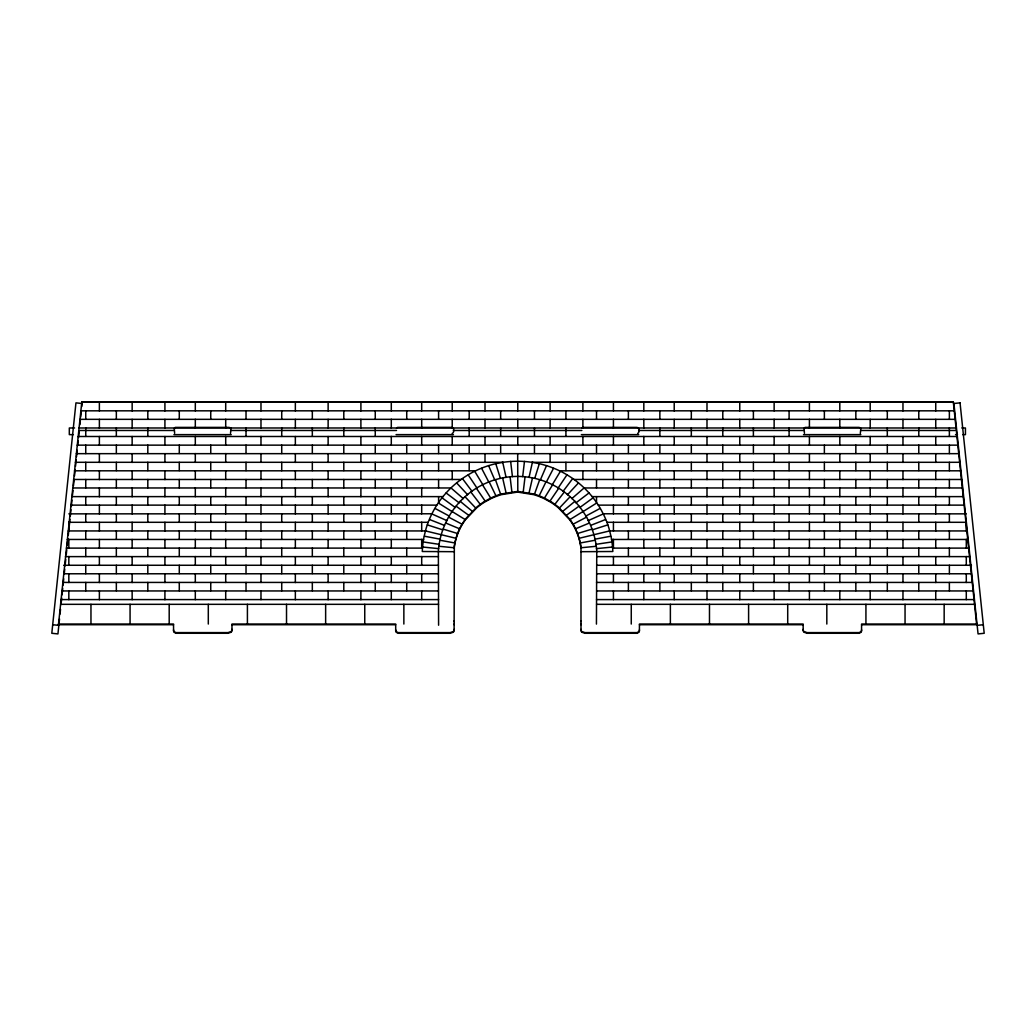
<?xml version="1.0" encoding="UTF-8"?>
<svg xmlns="http://www.w3.org/2000/svg" width="1036" height="1036" viewBox="0 0 1036 1036"><rect width="100%" height="100%" fill="white"/><g stroke="black" fill="none" stroke-linecap="round" stroke-linejoin="round"><path stroke-width="1.5" d="M85.742 539.367L85.755 530.937M85.742 487.878L85.755 479.474M85.742 470.72L85.755 462.302M85.742 453.561L85.755 445.143M85.742 436.402L85.755 427.985M85.742 419.243L85.755 410.826M85.742 590.844L85.755 582.426M85.742 556.526L85.755 548.109M116.343 590.74L116.343 582.426M116.343 556.423L116.343 548.109M116.343 539.264L116.343 530.937M116.343 487.775L116.343 479.474M116.343 470.616L116.343 462.302M116.343 453.457L116.343 445.143M116.343 436.298L116.343 427.985M116.343 419.127L116.343 410.826M147.811 590.74L147.811 582.426M147.811 556.423L147.811 548.109M147.811 539.264L147.811 530.937M147.811 487.775L147.811 479.474M147.811 470.616L147.811 462.302M147.811 453.457L147.811 445.143M147.811 436.298L147.811 427.985M147.811 419.127L147.811 410.826M246.024 590.74L246.024 582.426M246.024 556.423L246.024 548.109M246.024 539.264L246.024 530.937M246.024 487.775L246.024 479.474M246.024 470.616L246.024 462.302M246.024 453.457L246.024 445.143M246.024 436.298L246.024 427.985M246.024 419.127L246.024 410.826M281.727 539.367L281.727 530.937M281.727 487.878L281.727 479.474M281.727 470.72L281.727 462.302M281.727 453.561L281.727 445.143M281.727 436.402L281.727 427.985M281.727 419.243L281.727 410.826M281.727 590.844L281.727 582.426M281.727 556.526L281.727 548.109M312.328 590.74L312.328 582.426M312.328 556.423L312.328 548.109M312.328 539.264L312.328 530.937M312.328 487.775L312.328 479.474M312.328 470.616L312.328 462.302M312.328 453.457L312.328 445.143M312.328 436.298L312.328 427.985M312.328 419.127L312.328 410.826M343.797 590.74L343.797 582.426M343.797 556.423L343.797 548.109M343.797 539.264L343.797 530.937M343.797 487.775L343.797 479.474M343.797 470.616L343.797 462.302M343.797 453.457L343.797 445.143M343.797 436.298L343.797 427.985M343.797 419.127L343.797 410.826M438.591 502.538L438.604 496.62M469.191 470.616L469.204 462.302M469.191 453.457L469.204 445.143M469.191 436.298L469.204 427.985M469.191 419.127L469.204 410.826M534.459 453.457L534.459 445.143M534.459 436.298L534.459 427.985M534.459 419.14L534.459 410.826M550.116 445.273L550.116 436.493M550.116 428.114L550.116 419.334M582.892 479.603L582.892 470.81M582.892 462.445L582.892 453.664M582.892 445.273L582.892 436.493M582.892 428.114L582.892 419.334M596.516 487.878L596.529 479.474M596.516 470.72L596.529 462.302M596.516 453.561L596.529 445.143M596.516 419.243L596.529 410.826M628.386 590.74L628.399 582.426M628.386 556.423L628.399 548.109M628.386 539.264L628.399 530.937M628.386 487.775L628.399 479.474M628.386 470.616L628.399 462.302M628.386 453.457L628.399 445.143M628.386 419.14L628.399 410.826M659.854 556.423L659.867 548.109M659.854 539.264L659.867 530.937M659.854 487.775L659.867 479.474M659.854 470.616L659.867 462.302M659.854 453.457L659.867 445.143M659.854 436.298L659.867 427.985M659.854 419.14L659.867 410.826M659.854 590.74L659.867 582.426M674.216 599.727L674.229 590.947M674.216 582.569L674.229 573.776M674.216 565.397L674.229 556.617M674.216 548.238L674.229 539.458M674.216 531.08L674.229 522.299M674.216 513.921L674.229 505.128M674.216 496.762L674.229 487.969M674.216 479.603L674.229 470.81M674.216 462.445L674.229 453.664M674.216 445.273L674.229 436.493M674.216 428.114L674.229 419.334M706.992 599.727L706.992 590.947M706.992 582.569L706.992 573.776M706.992 565.397L706.992 556.617M706.992 548.238L706.992 539.458M706.992 531.08L706.992 522.299M706.992 513.921L706.992 505.128M706.992 496.762L706.992 487.969M706.992 479.603L706.992 470.81M706.992 462.445L706.992 453.664M706.992 445.273L706.992 436.493M706.992 428.114L706.992 419.334M739.769 462.445L739.769 453.664M739.769 445.273L739.769 436.493M739.769 428.114L739.769 419.334M739.769 599.727L739.769 590.947M739.769 582.569L739.769 573.776M739.769 565.397L739.769 556.617M739.769 548.238L739.769 539.458M739.769 531.08L739.769 522.299M739.769 513.921L739.769 505.128M739.769 496.762L739.769 487.969M739.769 479.603L739.769 470.81M824.371 590.74L824.371 582.426M824.371 556.423L824.371 548.109M824.371 539.264L824.371 530.937M824.371 487.775L824.371 479.474M824.371 470.616L824.371 462.302M824.371 453.457L824.371 445.143M824.371 419.14L824.371 410.826M855.84 556.423L855.84 548.109M855.84 539.264L855.84 530.937M855.84 487.775L855.84 479.474M855.84 470.616L855.84 462.302M855.84 453.457L855.84 445.143M855.84 419.14L855.84 410.826M855.84 590.74L855.84 582.426M870.201 599.727L870.201 590.947M870.201 582.569L870.201 573.776M870.201 565.397L870.201 556.617M870.201 548.238L870.201 539.458M870.201 531.08L870.201 522.299M870.201 513.921L870.201 505.128M870.201 496.762L870.201 487.969M870.201 479.603L870.201 470.81M870.201 462.445L870.201 453.664M870.201 445.273L870.201 436.493M870.201 428.114L870.201 419.334M902.965 599.727L902.978 590.947M902.965 582.569L902.978 573.776M902.965 565.397L902.978 556.617M902.965 548.238L902.978 539.458M902.965 531.08L902.978 522.299M902.965 513.921L902.978 505.128M902.965 496.762L902.978 487.969M902.965 479.603L902.978 470.81M902.965 462.445L902.978 453.664M902.965 445.273L902.978 436.493M902.965 428.114L902.978 419.334M935.741 445.273L935.741 436.493M935.741 428.114L935.741 419.334M935.741 599.727L935.741 590.947M935.741 582.569L935.741 573.776M935.741 565.397L935.741 556.617M935.741 548.238L935.741 539.458M935.741 531.08L935.741 522.299M935.741 513.921L935.741 505.128M935.741 496.762L935.741 487.969M935.741 479.603L935.741 470.81M935.741 462.445L935.741 453.664M596.438 624.099L596.749 551.515M454.118 624.721L454.131 620.914M639.445 629.849L639.406 630.302A2.784 2.771 0 0 1 638.759 631.688L636.998 632.595L584.939 632.607L581.805 631.533A3.289 3.263 0 0 1 581.041 629.888M861.589 629.849L861.551 630.302A2.784 2.771 0 0 1 860.916 631.688L859.142 632.595L807.096 632.607L803.949 631.533A3.289 3.263 0 0 1 803.198 629.888L803.146 629.37M231.973 629.37L231.934 630.561A3.289 3.263 0 0 1 231.17 632.206L228.024 633.281L175.978 633.268L174.203 632.361A2.784 2.771 0 0 1 173.569 630.976L173.53 624.048L58.456 624.048L58.456 624.721L173.53 624.721M454.118 629.37L454.079 630.561A3.289 3.263 0 0 1 453.315 632.206L450.181 633.281L398.122 633.268L396.361 632.361A2.784 2.771 0 0 1 395.713 630.976L395.674 624.048L231.973 624.048L231.973 630.043M524.475 461.409L522.688 476.612M525.045 476.793L523.18 492.359M59.518 618.945L57.938 633.915L51.8 633.281L75.952 402.862L82.09 403.496L81.779 406.513M60.023 614.128L60.528 609.31M61.033 604.493L61.707 598.057M62.043 594.845L62.717 588.422M63.054 585.21L63.727 578.787M64.232 573.97L64.737 569.152M65.074 565.941L65.747 559.518M66.252 554.687L66.757 549.87M67.262 545.053L67.936 538.629M68.272 535.418L68.946 528.995M69.282 525.783L69.956 519.36M70.293 516.148L70.966 509.712M71.303 506.5L71.976 500.077M72.481 495.26L72.986 490.442M73.491 485.625L73.996 480.808M74.501 475.99L75.175 469.554M75.511 466.342L76.185 459.919M76.522 456.708L77.195 450.284M77.7 445.467L78.205 440.65M78.542 437.438L79.215 431.015M79.889 424.579L80.355 420.072M80.678 417.055L81.313 411.033M58.456 624.721L81.792 402.123L953.327 402.123L976.663 624.721L861.589 624.721M454.131 548.355L454.325 546.762A61.163 60.852 0 0 1 460.968 526.728A57.537 57.239 0 0 1 465.76 519.373L476.69 507.873A63.041 62.717 0 0 1 484.252 502.305L490.896 498.666A73.439 73.064 0 0 1 501.243 494.677L517.56 492.074L533.877 494.677A73.439 73.064 0 0 1 544.224 498.666L550.867 502.305A63.041 62.717 0 0 1 558.43 507.873L569.373 519.373A57.537 57.239 0 0 1 574.138 526.741A61.163 60.852 0 0 1 580.782 546.762M529.02 477.466L532.4 462.289M396.529 428.373L397.526 427.402L451.23 427.389C454.39 426.651 454.597 432.918 452.149 433.54M528.995 493.123L532.504 477.842M581.856 428.347L582.88 427.402L636.881 427.389C639.73 427.091 639.704 432.543 637.671 433.527M534.796 478.205L539.329 463.727M534.434 494.327L539.691 479.694M546.529 465.604L540.352 479.979M545.998 481.792L539.186 495.791M546.296 482.09L553.496 468.35M552.253 484.783L560.256 471.548M544.522 497.953L552.525 484.952M558.132 488.047L566.86 474.98M550.142 500.854L558.689 488.306M563.092 491.349L572.636 478.645M555.076 504.053L564.257 492.061M567.482 494.755L578.425 482.983M559.725 507.705L570.098 496.749M571.82 498.614L583.967 488.073M563.221 510.955L575.045 501.23M230.523 433.359L230.963 428.127L228.995 427.389L175.278 427.402L174.281 428.373L174.631 433.242M860.32 433.372L860.838 428.373L859.129 427.389L805.127 427.402L804.104 428.347L804.428 433.216M575.925 502.849L589.005 492.968M579.81 507.536L592.773 498.044M566.873 514.918L579.046 506.177M583.035 511.512L570.266 519.36M582.828 511.719L596.529 503.12M586.622 517.081L573.284 524.087M585.638 516.174L599.973 508.495M454.169 551.696L422.287 551.502A61.512 61.189 0 0 1 422.468 548.264L422.675 546.011A75.913 75.524 0 0 1 423.271 541.193L423.452 539.989A78.658 78.257 0 0 1 424.1 536.441L425.887 529.241A81.715 81.3 0 0 1 426.987 525.679L427.402 524.488A83.022 82.595 0 0 1 429.292 519.554L429.785 518.376A84.589 84.162 0 0 1 431.934 513.752L433.851 510.113A84.421 83.994 0 0 1 435.949 506.526A89.912 89.446 0 0 1 437.451 504.156L438.241 502.991A84.162 83.735 0 0 1 441.737 498.174A126.418 125.77 0 0 1 443.201 496.335A81.533 81.119 0 0 1 445.286 493.861A49.417 49.158 0 0 1 446.568 492.437L447.267 491.673A95.39 94.898 0 0 1 459.116 480.924A93.369 92.89 0 0 1 464.245 477.259L467.858 474.98A93.706 93.227 0 0 1 475.615 470.784L477.531 469.891A93.072 92.593 0 0 1 489.497 465.384L492.812 464.439A94.043 93.564 0 0 1 506.915 461.836A94.47 93.978 0 0 1 517.43 461.253M588.072 520.681L603.185 513.973M575.692 528.736L589.316 523.05M590.611 525.407L605.49 519.567M592.333 529.849L607.795 524.889M577.674 533.462L591.906 529.137M579.241 538.267L609.531 530.937M567.456 494.444L568.065 494.949A67.042 66.692 0 0 1 570.486 497.06L571.38 497.889A78.244 77.842 0 0 1 575.524 502.046L576.469 503.095A75.382 74.993 0 0 1 580.678 508.223A76.418 76.029 0 0 1 584.304 513.429L584.926 514.413A77.842 77.441 0 0 1 587.244 518.414A81.74 81.326 0 0 1 590.339 524.773A78.257 77.855 0 0 1 592.346 529.901A72.235 71.86 0 0 1 593.991 535.094L594.275 536.117A72.87 72.494 0 0 1 595.027 539.173L610.618 536.234M580.354 542.955L595.065 540.248M595.998 544.327L612.03 541.919M977.155 625.368L983.306 624.721M596.412 548.64L612.483 547.034M581.092 547.759L596.231 546.27M580.95 551.696L612.833 551.502A61.512 61.189 0 0 0 612.652 548.264L612.444 546.011A75.913 75.524 0 0 0 611.849 541.193L611.667 539.989A78.658 78.257 0 0 0 611.02 536.441L609.233 529.241A81.715 81.3 0 0 0 608.132 525.679L607.718 524.488A83.022 82.595 0 0 0 605.827 519.554L605.335 518.376A84.589 84.162 0 0 0 603.185 513.752L601.269 510.113A84.421 83.994 0 0 0 599.171 506.526A89.912 89.446 0 0 0 597.668 504.156L596.878 502.991A84.162 83.735 0 0 0 593.382 498.174A126.418 125.77 0 0 0 591.919 496.335A81.533 81.119 0 0 0 589.834 493.861A49.417 49.158 0 0 0 588.552 492.437L587.852 491.673A95.39 94.898 0 0 0 576.003 480.924A93.369 92.89 0 0 0 570.875 477.259L567.262 474.98A93.706 93.227 0 0 0 559.505 470.784L557.588 469.891A93.072 92.593 0 0 0 545.622 465.384L542.307 464.439A94.043 93.564 0 0 0 528.205 461.836A94.47 93.978 0 0 0 517.689 461.253L517.689 453.677M81.702 402.227L953.418 402.227M80.795 410.826L954.324 410.826M79.889 419.334L955.231 419.334M74.592 427.985L69.321 427.985L69.308 434.628L73.388 434.628M78.995 427.985L956.124 427.985M961.797 427.985L965.435 427.985L965.448 434.628L962.703 434.628M79.966 430.471L174.268 430.471M231.028 430.471L396.516 430.471M453.276 430.471L581.843 430.471M638.603 430.471L804.091 430.471M860.851 430.471L955.153 430.471M173.918 434.628L231.235 434.628M396.063 434.628L453.418 434.628M581.364 434.628L638.681 434.628M803.509 434.628L860.838 434.628M955.529 434.628L957.484 434.628M78.101 436.493L957.018 436.493M77.182 445.143L957.937 445.143M76.288 453.664L958.831 453.664M75.382 462.302L503.185 462.302M531.921 462.302L959.737 462.302M74.488 470.81L475.615 470.81M559.505 470.81L960.631 470.81M73.569 479.474L461.124 479.474M573.996 479.474L961.55 479.474M72.688 487.969L450.958 487.969M584.162 487.969L962.431 487.969M71.769 496.62L443.032 496.62M592.087 496.62L963.35 496.62M70.875 505.128L436.881 505.128M598.238 505.128L964.244 505.128M68.842 513.856L431.973 513.778M603.146 513.778L966.277 513.856M68.842 522.299L428.244 522.299M606.876 522.299L966.277 522.299M68.156 530.937L425.459 530.937M609.66 530.937L966.964 530.937M67.262 539.458L423.594 539.458M611.525 539.458L967.857 539.458M66.369 548.109L422.546 548.109M612.574 548.109L968.751 548.109M65.462 556.617L438.448 556.617M596.671 556.617L969.657 556.617M63.662 565.267L438.448 565.267M596.671 565.267L971.457 565.267M63.662 573.776L438.448 573.776M596.671 573.776L971.457 573.776M62.756 582.426L438.591 582.426M596.529 582.426L972.364 582.426M61.849 590.947L438.448 590.947M596.671 590.947L973.27 590.947M60.956 599.585L438.591 599.585M596.529 599.585L974.164 599.585M60.826 604.325L438.539 604.325M596.581 604.325L974.293 604.325M231.973 624.721L395.674 624.721M639.445 624.721L803.146 624.721M438.888 546.27L454.027 547.759M422.636 547.034L438.707 548.64M52.694 624.721L58.845 625.368M423.089 541.919L439.122 544.327M440.054 540.248L454.765 542.955M424.501 536.234L440.054 539.147M425.589 530.937L455.879 538.267M443.214 529.137L457.446 533.462M427.324 524.889L442.786 529.849M429.629 519.567L444.509 525.407M445.804 523.05L459.427 528.736M431.934 513.973L447.047 520.681M461.836 524.087L448.497 517.081M435.146 508.495L449.482 516.174M464.853 519.36L452.007 511.46M438.591 503.12L452.292 511.719M456.073 506.177L468.246 514.918M442.346 498.044L455.309 507.536M446.115 492.968L459.194 502.849M460.075 501.23L471.898 510.955M451.152 488.073L463.299 498.614M465.022 496.749L475.394 507.705M456.695 482.983L467.637 494.755M470.862 492.061L480.044 504.053M462.483 478.645L472.027 491.349M476.43 488.306L484.977 500.854M468.259 474.98L476.987 488.047M482.595 484.952L490.598 497.953M474.864 471.548L482.867 484.783M481.623 468.35L488.824 482.09M495.933 495.791L489.121 481.792M494.768 479.979L488.591 465.604M495.428 479.694L500.686 494.327M495.791 463.727L500.323 478.205M502.615 477.842L506.125 493.123M502.719 462.289L506.099 477.466M580.989 548.355L580.795 546.089A61.163 60.852 0 0 0 574.151 526.055A57.537 57.239 0 0 0 569.373 518.699L558.43 507.2A63.041 62.717 0 0 0 550.867 501.631L544.224 497.992A73.439 73.064 0 0 0 533.877 494.004L517.56 491.401L501.243 494.004A73.439 73.064 0 0 0 490.896 497.992L484.252 501.631A63.041 62.717 0 0 0 476.69 507.2L465.76 518.699A57.537 57.239 0 0 0 460.981 526.068A61.163 60.852 0 0 0 454.338 546.089L454.131 621.587M510.075 476.793L511.939 492.359M512.431 476.612L510.644 461.409M581.002 629.37L581.041 630.561A3.289 3.263 0 0 0 581.805 632.206L584.939 633.281L636.998 633.268L638.759 632.361A2.784 2.771 0 0 0 639.406 630.976L639.445 624.048L803.146 624.048L803.185 630.561A3.289 3.263 0 0 0 803.949 632.206L807.096 633.281L859.142 633.268L860.916 632.361A2.784 2.771 0 0 0 861.551 630.976L861.589 624.048L976.663 624.048L976.663 624.721M395.674 629.849L395.713 630.302A2.784 2.771 0 0 0 396.361 631.688L398.122 632.595L450.181 632.607L453.315 631.533A3.289 3.263 0 0 0 454.079 629.888M173.53 629.849L173.569 630.302A2.784 2.771 0 0 0 174.203 631.688L175.978 632.595L228.024 632.607L231.17 631.533A3.289 3.263 0 0 0 231.934 629.888M580.989 620.914L581.002 624.721M517.702 461.253L517.806 491.53M438.591 625.226L438.37 551.515A81.715 81.3 0 0 1 438.811 546.438L438.953 545.402A75.421 75.032 0 0 1 439.665 541.245A95.804 95.312 0 0 1 440.093 539.173A72.87 72.494 0 0 1 440.844 536.117L441.129 535.094A72.235 71.86 0 0 1 442.773 529.901A78.257 77.855 0 0 1 444.781 524.773A81.74 81.326 0 0 1 447.876 518.414A77.842 77.441 0 0 1 450.194 514.413L450.815 513.429A76.418 76.029 0 0 1 454.441 508.223A75.382 74.993 0 0 1 458.65 503.095L459.595 502.046A78.244 77.842 0 0 1 463.74 497.889L464.633 497.06A67.042 66.692 0 0 1 467.055 494.949L467.663 494.444A69.891 69.529 0 0 1 470.875 491.945A82.53 82.103 0 0 1 476.741 487.982L478.761 486.79A79.72 79.319 0 0 1 488.098 482.258A73.388 73.012 0 0 1 491.181 481.067A80.691 80.277 0 0 1 495.817 479.551M949.365 410.826L949.377 419.243M949.365 427.985L949.377 436.402M949.365 445.143L949.377 453.561M949.365 462.302L949.377 470.72M949.365 479.474L949.377 487.878M949.365 530.937L949.377 539.367M949.365 548.109L949.377 556.526M949.365 582.426L949.377 590.844M918.777 410.826L918.777 419.14M918.777 427.985L918.777 436.298M918.777 445.143L918.777 453.457M918.777 462.302L918.777 470.616M918.777 479.474L918.777 487.775M918.777 530.937L918.777 539.264M918.777 548.109L918.777 556.423M918.777 582.426L918.777 590.74M887.308 410.826L887.308 419.14M887.308 427.985L887.308 436.298M887.308 445.143L887.308 453.457M887.308 462.302L887.308 470.616M887.308 479.474L887.308 487.775M887.308 530.937L887.308 539.264M887.308 548.109L887.308 556.423M887.308 582.426L887.308 590.74M789.095 410.826L789.095 419.14M789.095 427.985L789.095 436.298M789.095 445.143L789.095 453.457M789.095 462.302L789.095 470.616M789.095 479.474L789.095 487.775M789.095 530.937L789.095 539.264M789.095 548.109L789.095 556.423M789.095 582.426L789.095 590.74M753.392 410.826L753.392 419.243M753.392 427.985L753.392 436.402M753.392 445.143L753.392 453.561M753.392 462.302L753.392 470.72M753.392 479.474L753.392 487.878M753.392 530.937L753.392 539.367M753.392 548.109L753.392 556.526M753.392 582.426L753.392 590.844M691.323 410.826L691.323 419.14M691.323 427.985L691.323 436.298M691.323 445.143L691.323 453.457M691.323 462.302L691.323 470.616M691.323 479.474L691.323 487.775M691.323 530.937L691.323 539.264M691.323 548.109L691.323 556.423M691.323 582.426L691.323 590.74M596.516 496.62L596.529 502.538M565.915 410.826L565.928 419.14M565.915 427.985L565.928 436.298M565.915 445.143L565.928 453.457M565.915 462.302L565.928 470.616M500.66 410.826L500.66 419.127M500.66 427.985L500.66 436.298M500.66 445.143L500.66 453.457M452.227 419.334L452.227 428.114M452.227 436.493L452.227 445.273M452.227 453.664L452.227 462.445M452.227 470.81L452.227 479.603M438.591 410.826L438.604 419.243M438.591 445.143L438.604 453.561M438.591 462.302L438.604 470.72M438.591 479.474L438.604 487.878M375.252 410.826L375.265 419.127M375.252 427.985L375.265 436.298M375.252 445.143L375.265 453.457M375.252 462.302L375.265 470.616M375.252 479.474L375.265 487.775M375.252 530.937L375.265 539.264M375.252 548.109L375.265 556.423M375.252 582.426L375.265 590.74M360.891 419.334L360.904 428.114M360.891 436.493L360.904 445.273M360.891 453.664L360.904 462.445M360.891 470.81L360.904 479.603M360.891 487.969L360.904 496.762M360.891 505.128L360.904 513.921M360.891 522.299L360.904 531.08M360.891 539.458L360.904 548.238M360.891 556.617L360.904 565.397M360.891 573.776L360.904 582.569M360.891 590.947L360.904 599.727M328.127 419.334L328.127 428.114M328.127 436.493L328.127 445.273M328.127 453.664L328.127 462.445M328.127 470.81L328.127 479.603M328.127 487.969L328.127 496.762M328.127 505.128L328.127 513.921M328.127 522.299L328.127 531.08M328.127 539.458L328.127 548.238M328.127 556.617L328.127 565.397M328.127 573.776L328.127 582.569M328.127 590.947L328.127 599.727M295.351 419.334L295.351 428.114M295.351 436.493L295.351 445.273M295.351 453.664L295.351 462.445M295.351 470.81L295.351 479.603M295.351 487.969L295.351 496.762M295.351 505.128L295.351 513.921M295.351 522.299L295.351 531.08M295.351 539.458L295.351 548.238M295.351 556.617L295.351 565.397M295.351 573.776L295.351 582.569M295.351 590.947L295.351 599.727M179.28 410.826L179.28 419.127M179.28 445.143L179.28 453.457M179.28 462.302L179.28 470.616M179.28 479.474L179.28 487.775M179.28 530.937L179.28 539.264M179.28 548.109L179.28 556.423M179.28 582.426L179.28 590.74M164.918 419.334L164.918 428.114M164.918 436.493L164.918 445.273M164.918 453.664L164.918 462.445M164.918 470.81L164.918 479.603M164.918 487.969L164.918 496.762M164.918 505.128L164.918 513.921M164.918 522.299L164.918 531.08M164.918 539.458L164.918 548.238M164.918 556.617L164.918 565.397M164.918 573.776L164.918 582.569M164.918 590.947L164.918 599.727M132.142 419.334L132.155 428.114M132.142 436.493L132.155 445.273M132.142 453.664L132.155 462.445M132.142 470.81L132.155 479.603M132.142 487.969L132.155 496.762M132.142 505.128L132.155 513.921M132.142 522.299L132.155 531.08M132.142 539.458L132.155 548.238M132.142 556.617L132.155 565.397M132.142 573.776L132.155 582.569M132.142 590.947L132.155 599.727M99.378 419.334L99.378 428.114M99.378 436.493L99.378 445.273M99.378 453.664L99.378 462.445M99.378 470.81L99.378 479.603M99.378 487.969L99.378 496.762M99.378 505.128L99.378 513.921M99.378 522.299L99.378 531.08M99.378 539.458L99.378 548.238M99.378 556.617L99.378 565.397M99.378 573.776L99.378 582.569M99.378 590.947L99.378 599.727M966.277 522.196L966.277 531.015M966.29 539.367L966.29 548.173M966.29 556.526L966.29 565.345M966.29 573.685L966.29 582.504M966.29 590.844L966.29 599.663M953.327 402.123L953.327 402.797M949.377 496.62L949.377 505.037M949.377 513.791L949.377 522.196M949.377 565.267L949.377 573.685M944.159 604.325L944.159 624.048M935.741 402.136L935.741 410.955M918.777 496.62L918.777 504.933M918.777 513.791L918.777 522.092M918.777 565.267L918.777 573.581M905.05 604.325L905.05 624.048M902.965 402.136L902.965 410.955M887.308 496.62L887.308 504.933M887.308 513.791L887.308 522.092M887.308 565.267L887.308 573.581M870.201 402.136L870.201 410.955M865.928 604.325L865.928 624.048M855.84 496.62L855.84 504.933M855.84 513.791L855.84 522.092M855.84 565.267L855.84 573.581M839.808 402.072L839.808 410.891M839.808 419.243L839.808 428.049M839.808 436.402L839.808 445.221M839.808 453.561L839.808 462.38M839.808 470.72L839.808 479.538M839.808 487.878L839.808 496.697M839.808 505.037L839.808 513.856M839.808 522.196L839.808 531.015M839.808 539.367L839.808 548.173M839.808 556.526L839.808 565.345M839.808 573.685L839.808 582.504M839.808 590.844L839.808 599.663M826.819 604.325L826.819 624.048M824.371 496.62L824.371 504.933M824.371 513.791L824.371 522.092M824.371 565.267L824.371 573.581M809.414 402.072L809.414 410.891M809.414 419.243L809.414 428.049M809.414 436.402L809.414 445.221M809.414 453.561L809.414 462.38M809.414 470.72L809.414 479.538M809.414 487.878L809.414 496.697M809.414 505.037L809.414 513.856M809.414 522.196L809.414 531.015M809.414 539.367L809.414 548.173M809.414 556.526L809.414 565.345M809.414 573.685L809.414 582.504M809.414 590.844L809.414 599.663M789.095 496.62L789.095 504.933M789.095 513.791L789.095 522.092M789.095 565.267L789.095 573.581M787.71 604.325L787.71 624.048M774.138 402.072L774.138 410.891M774.138 419.243L774.138 428.049M774.138 436.402L774.138 445.221M774.138 453.561L774.138 462.38M774.138 470.72L774.138 479.538M774.138 487.878L774.138 496.697M774.138 505.037L774.138 513.856M774.138 522.196L774.138 531.015M774.138 539.367L774.138 548.173M774.138 556.526L774.138 565.345M774.138 573.685L774.138 582.504M774.138 590.844L774.138 599.663M753.392 496.62L753.392 505.037M753.392 513.791L753.392 522.196M753.392 565.267L753.392 573.685M748.601 604.325L748.601 624.048M739.769 402.136L739.769 410.955M722.791 410.826L722.791 419.14M722.791 427.985L722.791 436.298M722.791 445.143L722.791 453.457M722.791 462.302L722.791 470.616M722.791 479.474L722.791 487.775M722.791 496.62L722.791 504.933M722.791 513.791L722.791 522.092M722.791 530.937L722.791 539.264M722.791 548.109L722.791 556.423M722.791 565.267L722.791 573.581M722.791 582.426L722.791 590.74M709.479 604.325L709.479 624.048M706.992 402.136L706.992 410.955M691.323 496.62L691.323 504.933M691.323 513.791L691.323 522.092M691.323 565.267L691.323 573.581M674.216 402.136L674.216 410.955M670.37 604.325L670.37 624.048M659.854 496.62L659.854 504.933M659.854 513.791L659.854 522.092M659.854 565.267L659.854 573.581M643.822 402.072L643.822 410.891M643.822 419.243L643.822 428.049M643.822 436.402L643.822 445.221M643.822 453.561L643.822 462.38M643.822 470.72L643.822 479.538M643.822 487.878L643.822 496.697M643.822 505.037L643.822 513.856M643.822 522.196L643.822 531.015M643.822 539.367L643.822 548.173M643.822 556.526L643.822 565.345M643.822 573.685L643.822 582.504M643.822 590.844L643.822 599.663M631.261 604.325L631.261 624.048M628.386 496.62L628.386 504.933M628.386 513.791L628.386 522.092M628.386 565.267L628.386 573.581M613.429 402.072L613.429 410.891M613.429 419.243L613.429 428.049M613.429 436.402L613.429 445.221M613.429 453.561L613.429 462.38M613.429 470.72L613.429 479.538M613.429 487.878L613.429 496.697M613.429 505.037L613.429 513.856M613.429 522.196L613.429 531.015M613.429 539.367L613.429 548.173M613.429 556.526L613.429 565.345M613.429 573.685L613.429 582.504M613.429 590.844L613.429 599.663M582.892 402.136L582.892 410.955M580.989 547.681L580.989 621.587M581.002 624.048L581.002 630.043M550.116 402.136L550.116 410.955M550.116 453.664L550.116 462.445M517.78 402.136L517.78 410.955M517.767 419.334L517.78 428.114M517.767 436.493L517.78 445.273M485.003 402.136L485.003 410.955M485.003 419.334L485.003 428.114M485.003 436.493L485.003 445.273M485.003 453.664L485.003 462.445M454.118 624.048L454.118 630.043M452.227 402.136L452.227 410.955M421.691 402.072L421.691 410.891M421.691 419.243L421.691 428.049M421.691 436.402L421.691 445.221M421.691 453.561L421.691 462.38M421.691 470.72L421.691 479.538M421.691 487.878L421.691 496.697M421.691 505.037L421.691 513.856M421.691 522.196L421.691 531.015M421.691 539.367L421.691 548.173M421.691 556.526L421.691 565.345M421.691 573.685L421.691 582.504M421.691 590.844L421.691 599.663M406.721 410.826L406.734 419.127M406.721 445.143L406.734 453.457M406.721 462.302L406.734 470.616M406.721 479.474L406.734 487.775M406.734 496.62L406.734 504.933M406.734 513.791L406.734 522.092M406.721 530.937L406.734 539.264M406.721 548.109L406.734 556.423M406.734 565.267L406.734 573.581M406.721 582.426L406.734 590.74M403.859 604.325L403.859 624.048M391.297 402.072L391.297 410.891M391.297 419.243L391.297 428.049M391.297 436.402L391.297 445.221M391.297 453.561L391.297 462.38M391.297 470.72L391.297 479.538M391.297 487.878L391.297 496.697M391.297 505.037L391.297 513.856M391.297 522.196L391.297 531.015M391.297 539.367L391.297 548.173M391.297 556.526L391.297 565.345M391.297 573.685L391.297 582.504M391.297 590.844L391.297 599.663M375.265 496.62L375.265 504.933M375.265 513.791L375.265 522.092M375.265 565.267L375.265 573.581M364.75 604.325L364.75 624.048M360.904 402.136L360.904 410.955M343.797 496.62L343.797 504.933M343.797 513.791L343.797 522.092M343.797 565.267L343.797 573.581M328.127 402.136L328.127 410.955M325.641 604.325L325.641 624.048M312.328 496.62L312.328 504.933M312.328 513.791L312.328 522.092M312.328 565.267L312.328 573.581M295.351 402.136L295.351 410.955M286.519 604.325L286.519 624.048M281.727 496.62L281.727 505.037M281.727 513.791L281.727 522.196M281.727 565.267L281.727 573.685M260.981 402.072L260.981 410.891M260.981 419.243L260.981 428.049M260.981 436.402L260.981 445.221M260.981 453.561L260.981 462.38M260.981 470.72L260.981 479.538M260.981 487.878L260.981 496.697M260.981 505.037L260.981 513.856M260.981 522.196L260.981 531.015M260.981 539.367L260.981 548.173M260.981 556.526L260.981 565.345M260.981 573.685L260.981 582.504M260.981 590.844L260.981 599.663M247.41 604.325L247.41 624.048M246.024 496.62L246.024 504.933M246.024 513.791L246.024 522.092M246.024 565.267L246.024 573.581M225.706 402.072L225.706 410.891M225.706 419.243L225.706 428.049M225.706 436.402L225.706 445.221M225.706 453.561L225.706 462.38M225.706 470.72L225.706 479.538M225.706 487.878L225.706 496.697M225.706 505.037L225.706 513.856M225.706 522.196L225.706 531.015M225.706 539.367L225.706 548.173M225.706 556.526L225.706 565.345M225.706 573.685L225.706 582.504M225.706 590.844L225.706 599.663M210.748 410.826L210.748 419.127M210.748 445.143L210.748 453.457M210.748 462.302L210.748 470.616M210.748 479.474L210.748 487.775M210.748 496.62L210.748 504.933M210.748 513.791L210.748 522.092M210.748 530.937L210.748 539.264M210.748 548.109L210.748 556.423M210.748 565.267L210.748 573.581M210.748 582.426L210.748 590.74M208.301 604.325L208.301 624.048M195.312 402.072L195.312 410.891M195.312 419.243L195.312 428.049M195.312 436.402L195.312 445.221M195.312 453.561L195.312 462.38M195.312 470.72L195.312 479.538M195.312 487.878L195.312 496.697M195.312 505.037L195.312 513.856M195.312 522.196L195.312 531.015M195.312 539.367L195.312 548.173M195.312 556.526L195.312 565.345M195.312 573.685L195.312 582.504M195.312 590.844L195.312 599.663M179.28 496.62L179.28 504.933M179.28 513.791L179.28 522.092M179.28 565.267L179.28 573.581M169.192 604.325L169.192 624.048M164.918 402.136L164.918 410.955M147.811 496.62L147.811 504.933M147.811 513.791L147.811 522.092M147.811 565.267L147.811 573.581M132.155 402.136L132.155 410.955M130.07 604.325L130.07 624.048M116.343 496.62L116.343 504.933M116.343 513.791L116.343 522.092M116.343 565.267L116.343 573.581M99.378 402.136L99.378 410.955M90.961 604.325L90.961 624.048M85.742 496.62L85.742 505.037M85.742 513.791L85.742 522.196M85.742 565.267L85.742 573.685M81.792 402.123L81.792 402.797M68.842 522.196L68.842 531.015M68.829 539.367L68.829 548.173M68.829 556.526L68.829 565.345M68.829 573.685L68.829 582.504M68.829 590.844L68.829 599.663M495.817 479.551A78.529 78.127 0 0 1 513.791 476.508L516.899 476.405A12.251 12.186 0 0 1 517.365 476.392M596.801 551.502A81.715 81.3 0 0 0 596.309 546.438L596.166 545.402A75.421 75.032 0 0 0 595.454 541.245A95.804 95.312 0 0 0 595.027 539.173M567.456 494.444A69.891 69.529 0 0 0 564.244 491.945A82.53 82.103 0 0 0 558.378 487.982L556.358 486.79A79.72 79.319 0 0 0 547.021 482.258A73.388 73.012 0 0 0 543.939 481.067A80.691 80.277 0 0 0 539.303 479.551M539.303 479.551A78.529 78.127 0 0 0 521.328 476.508L518.22 476.405A12.251 12.186 0 0 0 517.754 476.392M960.048 402.862L953.91 403.496L978.062 633.915L984.2 633.281L960.048 402.862"/></g></svg>
